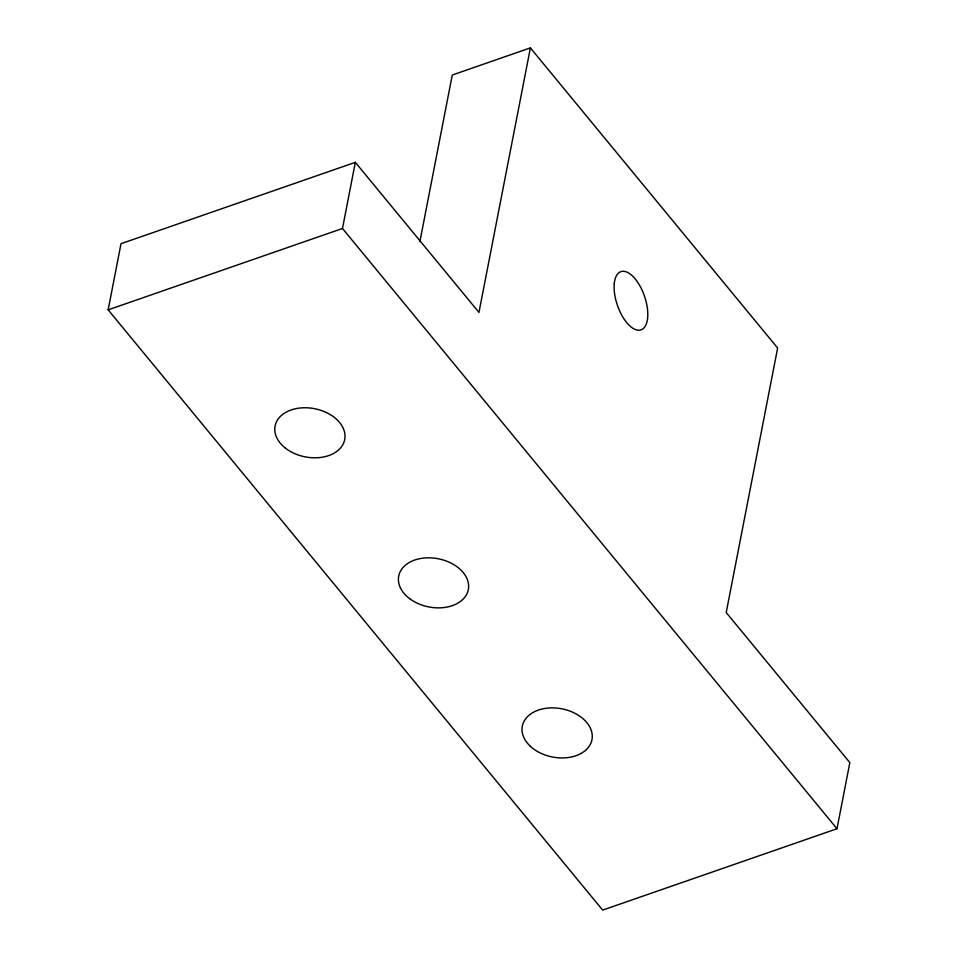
<?xml version="1.0" encoding="UTF-8"?>
<svg xmlns="http://www.w3.org/2000/svg" width="958" height="958" viewBox="0 0 958 958"><rect width="100%" height="100%" fill="white"/><g stroke="black" fill="none" stroke-linecap="round" stroke-linejoin="round"><path stroke-width="1.44" d="M530.385 47.9L777.633 348.029L726.212 612.545L849.842 762.616L836.993 828.742L602.666 910.1L108.158 309.841L121.007 243.703L355.334 162.345L478.964 312.416L530.385 47.9L452.272 75.023L419.891 241.62M836.993 828.742L342.485 228.483L355.334 162.345M108.158 309.841L342.485 228.483M285.34 448.069A35.47 24.549 11 0 0 343.934 442.309A35.47 24.549 11 0 0 300.405 407.976A35.47 24.549 11 0 0 285.34 448.069M409.713 598.702A35.47 24.549 11 0 0 467.791 591.685A35.47 24.549 11 0 0 423.053 558.143A35.47 24.549 11 0 0 409.713 598.702M530.421 746.342A35.47 24.549 11 0 0 590.26 744.486A35.47 24.549 11 0 0 550.754 707.902A35.47 24.549 11 0 0 530.421 746.342M614.258 283.724A30.8 14.286 70.9 0 0 637.369 330.115A30.8 14.286 70.9 0 0 641.273 288.478A30.8 14.286 70.9 0 0 614.258 283.724"/></g></svg>
